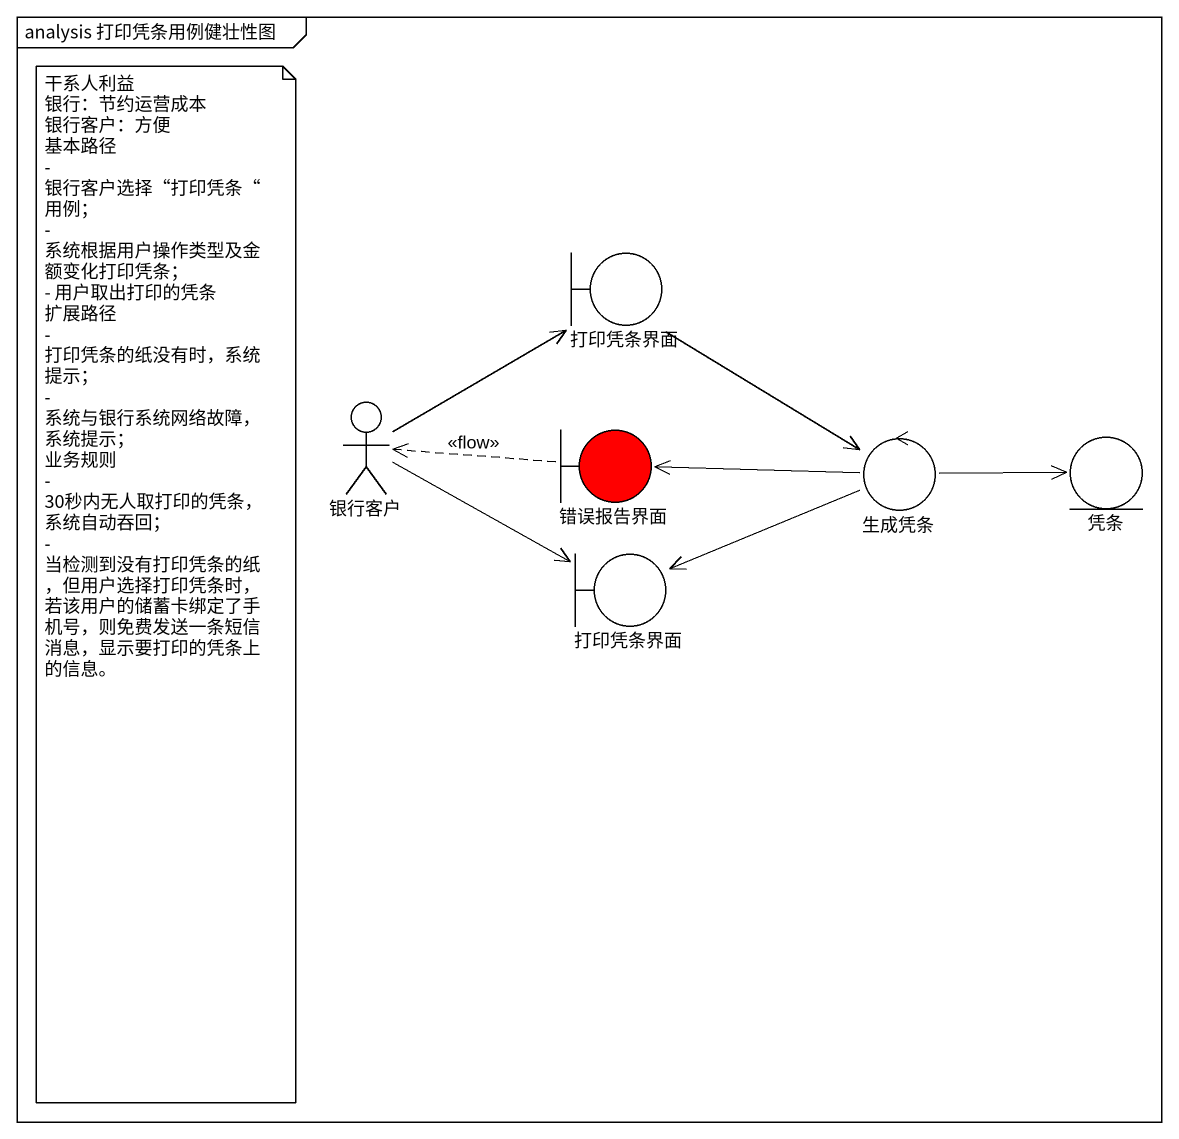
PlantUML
@startuml
mainframe analysis 打印凭条用例健壮性图
boundary 打印凭条界面
actor 银行客户
boundary 错误报告界面 #FF0000
control 生成凭条
entity 凭条
boundary "打印凭条界面" as 打印凭条界面_2
打印凭条界面 --> 生成凭条
银行客户 -up-> 打印凭条界面
银行客户 -right-> 打印凭条界面_2
错误报告界面 .left.> 银行客户 : <<flow>>
生成凭条 -left-> 错误报告界面
生成凭条 -right-> 凭条
生成凭条 -left-> 打印凭条界面_2
note as N1
  干系人利益
  银行：节约运营成本
  银行客户：方便
  基本路径
  - 银行客户选择“打印凭条“用例；
  - 系统根据用户操作类型及金额变化打印凭条；
  - 用户取出打印的凭条
  扩展路径
  - 打印凭条的纸没有时，系统提示；
  - 系统与银行系统网络故障，系统提示；
  业务规则
  - 30秒内无人取打印的凭条，系统自动吞回；
  - 当检测到没有打印凭条的纸，但用户选择打印凭条时，若该用户的储蓄卡绑定了手机号，则免费发送一条短信消息，显示要打印的凭条上的信息。
end note
@enduml
